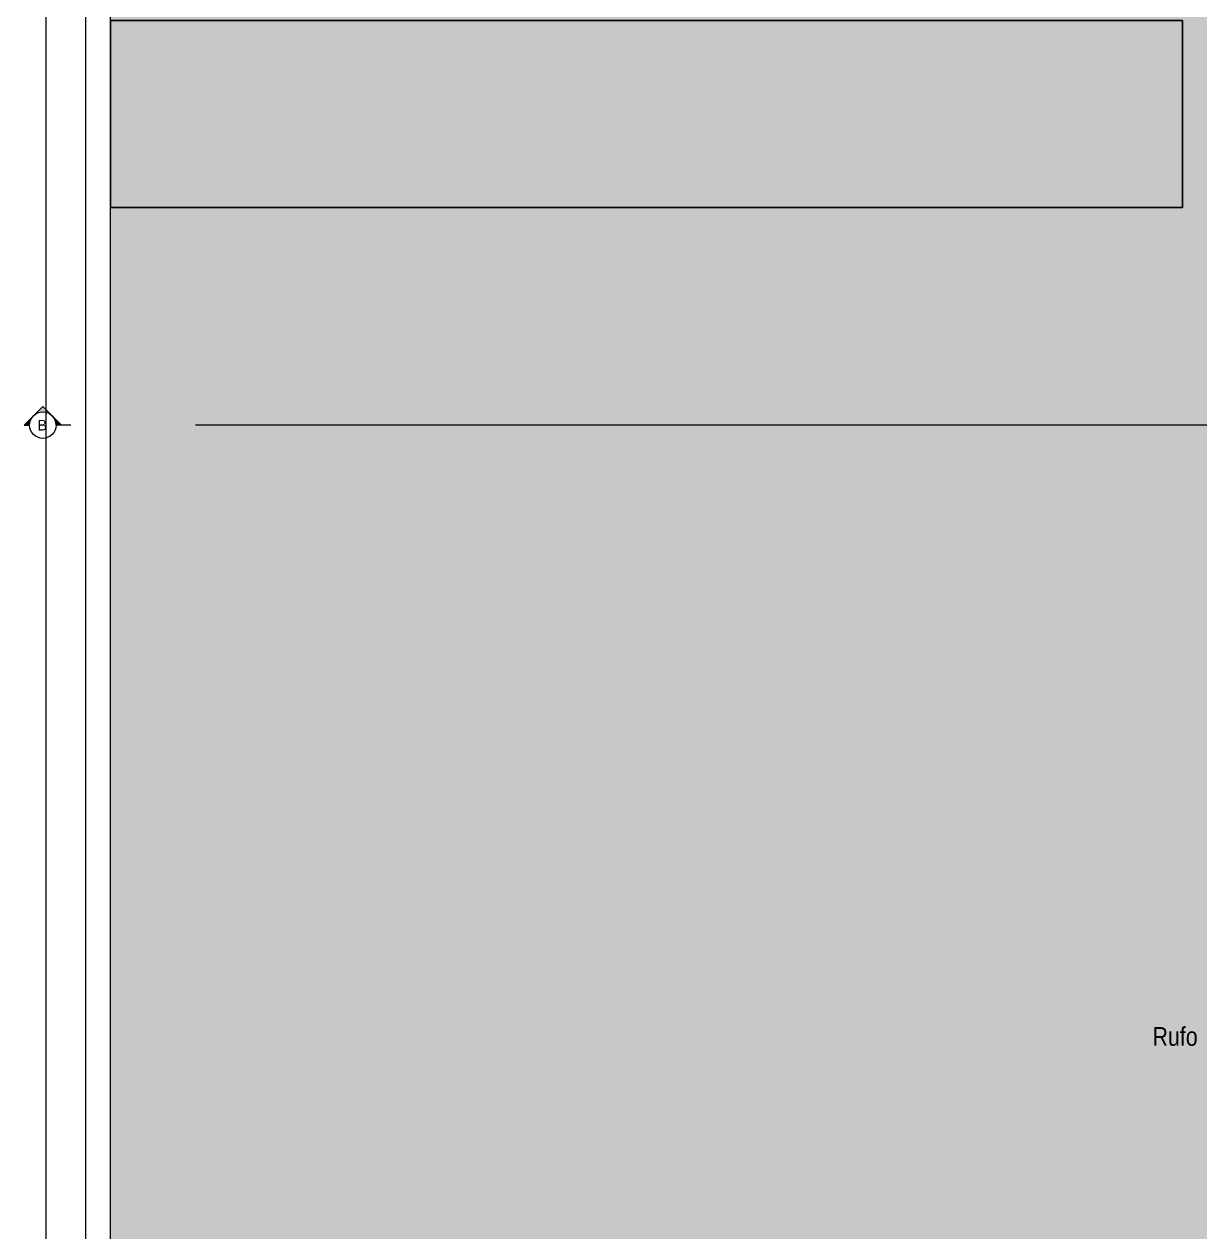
# Model space of a CAD drawing. Header units: metres. Extents: x -77 to -16.6, y -68.5 to -27.7.
# Drawn here: x -77.01 to -67.57, y -42.31 to -32.63 of the extents above; entities that cross this region are included whole.
import ezdxf

# ---------------------------------------------------------------- set-up
doc = ezdxf.new("R2010")
doc.units = ezdxf.units.M
doc.header["$MEASUREMENT"] = 0
doc.linetypes.add('Dot & Dashed', pattern=[0.012, 0.01, -0.001, 0, -0.001])
doc.linetypes.add('Wipeout_Contour', pattern=[1, 0, -1])
for name, color, linetype, lineweight in [('01_PLANTA COBERTURA_5_0_Caneta_No__7', 7, 'Continuous', 13), ('01_PLANTA COBERTURA_5_COBERTURA-LINHAS.EXEC_Caneta_No__241', 7, 'Continuous', 13), ('01_PLANTA COBERTURA_5_LAJES.EST_Caneta_No__241', 7, 'Continuous', 13), ('01_PLANTA COBERTURA_5_LAJES.EST_Caneta_No__98', 7, 'Continuous', 0), ('01_PLANTA COBERTURA_5_LAJES.EST_Caneta_No__99', 7, 'Continuous', 20), ('01_PLANTA COBERTURA_5_PAREDE CONSTRUIR_Caneta_No__241', 7, 'Continuous', 13), ('01_PLANTA COBERTURA_5_TERRENO.ARQ_Caneta_No__241', 7, 'Continuous', 13)]:
    doc.layers.add(name, color=color, linetype=linetype, lineweight=lineweight)
doc.layers.add('01_PLANTA COBERTURA_5_COTAS IMPLANTAÇÃO.EXEC_Caneta_No__25', color=7, linetype='Continuous', lineweight=13, true_color=0x982312)
doc.layers.add('01_PLANTA COBERTURA_5_LAJES.EST_Caneta_No__18', color=7, linetype='Continuous', lineweight=0, true_color=0xdfdfdf)
for name, color, linetype in [('01_PLANTA COBERTURA_5_LAJES.EST', 7, 'Continuous'), ('01_PLANTA COBERTURA_5_PAREDE CONSTRUIR', 7, 'Continuous'), ('01_PLANTA COBERTURA_5_TERRENO.ARQ', 7, 'Continuous')]:
    doc.layers.add(name, color=color, linetype=linetype)
doc.styles.add('GENERATED_STYLE_1', font='arial.ttf')
doc.styles.add('GENERATED_STYLE_2', font='ARIALN.TTF')

msp = doc.modelspace()

# ---------------------------------------------------------------- hatches: boundary and pattern name
at = {"layer": '01_PLANTA COBERTURA_5_LAJES.EST', "linetype": 'Continuous', "lineweight": 0, "true_color": 0x000000}
for points in [[(-76.9309, -35.7696, -0.414214), (-76.7809, -35.7696), (-76.8559, -35.6946)], [(-77.0059, -35.8446), (-76.9619, -35.8446, -0.198912), (-76.9309, -35.7696)], [(-76.7059, -35.8446), (-76.7809, -35.7696, -0.198912), (-76.7498, -35.8446)]]:
    msp.add_hatch(color=18, dxfattribs=at).paths.add_polyline_path(points)
at = {"layer": '01_PLANTA COBERTURA_5_LAJES.EST_Caneta_No__18', "linetype": 'Continuous', "lineweight": 0, "true_color": 0xdfdfdf}
h = msp.add_hatch(dxfattribs=at)
h.set_pattern_fill('Piso_Externo__0005', color=254, style=0, pattern_type=2)
h.set_pattern_definition([(45, (0, 0.6), (-0.1909188, 0.1909188), [0, -0.18, 0, -0.27]), (110, (0.6, 0.6), (0.253717, 0.09234544), [0, -0.132, 0, -0.228])])
h.paths.add_polyline_path([(-76.514, -65.1016), (-73.814, -65.1016, -0.414214), (-75.814, -67.1016), (-66.814, -67.1016, -0.414214), (-68.814, -65.1016), (-68.814, -62.301), (-68.814, -45.4002, -0.414214), (-66.514, -43.1002), (-65.914, -43.1002), (-65.914, -42.3002), (-66.514, -42.3002), (-66.514, -38.2041), (-65.114, -38.2041), (-65.114, -36.7038), (-66.514, -36.7038), (-66.514, -32.5997), (-65.114, -32.5997), (-56.714, -32.5997), (-53.814, -32.5997), (-44.014, -32.5997), (-44.014, -42.3002), (-53.814, -42.3002), (-53.814, -47.1002), (-44.014, -47.1002), (-44.014, -50.8516), (-45.6136, -50.8516), (-45.6136, -52.3506), (-44.014, -52.3506), (-44.014, -60.3006), (-48.9163, -60.3006), (-48.9163, -61.1006), (-44.3609, -61.1006), (-44.3609, -67.1016), (-44.014, -67.1016), (-41.514, -67.1016), (-41.514, -28.1016), (-41.714, -28.1016), (-41.714, -60.3006), (-43.014, -60.3006), (-43.014, -30.0016), (-66.514, -30.0016), (-66.514, -28.1016), (-76.514, -28.1016)])
h.paths.add_polyline_path([(-73.814, -45.1016), (-76.314, -45.1016), (-76.314, -43.0892), (-75.7984, -43.0908, -0.414214), (-73.8139, -45.0876)], flags=0)
h.paths.add_polyline_path([(-73.814, -45.5846, -0.009328), (-73.814, -45.6604)], flags=0)
h.paths.add_polyline_path([(-52.814, -46.3002), (-52.814, -43.1002), (-44.014, -43.1002), (-44.014, -46.3002)], flags=0)
h.paths.add_polyline_path([(-67.714, -34.1), (-76.314, -34.1), (-76.314, -32.5997), (-67.714, -32.5997)], flags=0)
at = {"layer": '01_PLANTA COBERTURA_5_TERRENO.ARQ', "linetype": 'Continuous', "lineweight": 0, "true_color": 0xc5d9be}
msp.add_hatch(color=9, dxfattribs=at).paths.add_polyline_path([(-76.314, -34.1), (-67.714, -34.1), (-67.714, -32.5997), (-76.314, -32.5997)])

# ---------------------------------------------------------------- linework, layer by layer
at = {"layer": '01_PLANTA COBERTURA_5_COTAS IMPLANTAÇÃO.EXEC_Caneta_No__25', "color": 24, "linetype": 'Continuous', "lineweight": 13, "ltscale": 1000, "true_color": 0x982312}
msp.add_line((-76.8293, -67.0891), (-76.8293, -28.1141), dxfattribs=at)
at = {"layer": '01_PLANTA COBERTURA_5_LAJES.EST_Caneta_No__241', "color": 7, "linetype": 'Continuous', "lineweight": 13, "ltscale": 1000, "flags": 128}
msp.add_lwpolyline([(-43.014, -60.3006), (-43.014, -30.0016), (-66.514, -30.0016), (-66.514, -28.1016), (-76.514, -28.1016), (-76.514, -65.1016)], dxfattribs=at)
msp.add_lwpolyline([(-67.714, -34.1), (-76.314, -34.1), (-76.314, -32.5997), (-67.714, -32.5997)], close=True, dxfattribs=at)
at = {"layer": '01_PLANTA COBERTURA_5_LAJES.EST_Caneta_No__98', "color": 7, "linetype": 'Continuous', "lineweight": 0, "ltscale": 1000, "flags": 128}
for points in [[(-76.9309, -35.7696, -0.414214), (-76.7809, -35.7696), (-76.8559, -35.6946)], [(-77.0059, -35.8446), (-76.9619, -35.8446, -0.198912), (-76.9309, -35.7696)], [(-76.7059, -35.8446), (-76.7498, -35.8446, 0.198912), (-76.7809, -35.7696)]]:
    msp.add_lwpolyline(points, format="xyb", close=True, dxfattribs=at)
at = {"layer": '01_PLANTA COBERTURA_5_LAJES.EST_Caneta_No__98', "color": 7, "linetype": 'Continuous', "lineweight": 0, "ltscale": 1000}
msp.add_circle((-76.8559, -35.8446), 0.1061, dxfattribs=at)
at = {"layer": '01_PLANTA COBERTURA_5_TERRENO.ARQ_Caneta_No__241', "color": 7, "linetype": 'Continuous', "lineweight": 13, "ltscale": 1000, "flags": 128}
msp.add_lwpolyline([(-76.314, -34.1), (-67.714, -34.1), (-67.714, -32.5997), (-76.314, -32.5997)], close=True, dxfattribs=at)

# ---------------------------------------------------------------- texts
at = {"layer": '01_PLANTA COBERTURA_5_0_Caneta_No__7', "color": 7, "linetype": 'Continuous', "lineweight": 13, "insert": (-76.8212, -35.8877), "char_height": 0.085, "attachment_point": 9, "style": 'GENERATED_STYLE_1'}
msp.add_mtext('\\A1;{\\pqr;\\pt0;\\fArial|b0|i0|c0|p0;\\W1.000000;B}', dxfattribs=at)
at = {"layer": '01_PLANTA COBERTURA_5_COBERTURA-LINHAS.EXEC_Caneta_No__241', "color": 7, "linetype": 'Continuous', "lineweight": 13, "insert": (-67.1973, -40.6709), "char_height": 0.15, "attachment_point": 3, "style": 'GENERATED_STYLE_2'}
msp.add_mtext('\\A1;{\\pqr;\\pt0,241;\\fArial Narrow|b0|i0|c0|p0;\\W1.000000;Rufo \\fArial Narrow|b0|i0|c0|p0;\\W1.000000;\\A1{\\H.66x;\\S^  ;}\\fArial Narrow|b0|i0|c0|p0;\\W1.000000;\\fArial Narrow|b0|i0|c0|p0;\\W1.000000;\\A1{\\H.66x;\\S^  ;}\\fArial Narrow|b0|i0|c0|p0;\\W1.000000;\\fArial Narrow|b0|i0|c0|p0;\\W1.000000;\\fArial Narrow|b0|i0|c0|p0;\\W1.000000;\\fArial Narrow|b0|i0|c0|p0;\\W1.000000;\\fArial Narrow|b0|i0|c0|p0;\\W1.000000;\\fArial Narrow|b0|i0|c0|p0;\\W1.000000;\\fArial Narrow|b0|i0|c0|p0;\\W1.000000;\\A1{\\H.66x;\\S^  ;}\\fArial Narrow|b0|i0|c0|p0;\\W1.000000;\\fArial Narrow|b0|i0|c0|p0;\\W1.000000;\\A1{\\H.66x;\\S^  ;}\\fArial Narrow|b0|i0|c0|p0;\\W1.000000;\\fArial Narrow|b0|i0|c0|p0;\\W1.000000;\\fArial Narrow|b0|i0|c0|p0;\\W1.000000;\\fArial Narrow|b0|i0|c0|p0;\\W1.000000;\\fArial Narrow|b0|i0|c0|p0;\\W1.000000;\\fArial Narrow|b0|i0|c0|p0;\\W1.000000;\\fArial Narrow|b0|i0|c0|p0;\\W1.000000;\\A1{\\H.66x;\\S^  ;}\\fArial Narrow|b0|i0|c0|p0;\\W1.000000;\\fArial Narrow|b0|i0|c0|p0;\\W1.000000;\\A1{\\H.66x;\\S^  ;}\\fArial Narrow|b0|i0|c0|p0;\\W1.000000;\\fArial Narrow|b0|i0|c0|p0;\\W1.000000;\\fArial Narrow|b0|i0|c0|p0;\\W1.000000;\\fArial Narrow|b0|i0|c0|p0;\\W1.000000;\\fArial Narrow|b0|i0|c0|p0;\\W1.000000;\\fArial Narrow|b0|i0|c0|p0;\\W1.000000;\\fArial Narrow|b0|i0|c0|p0;\\W1.000000;\\A1{\\H.66x;\\S^  ;}\\fArial Narrow|b0|i0|c0|p0;\\W1.000000;\\fArial Narrow|b0|i0|c0|p0;\\W1.000000;\\A1{\\H.66x;\\S^  ;}\\fArial Narrow|b0|i0|c0|p0;\\W1.000000;\\fArial Narrow|b0|i0|c0|p0;\\W1.000000;\\fArial Narrow|b0|i0|c0|p0;\\W1.000000;\\fArial Narrow|b0|i0|c0|p0;\\W1.000000;\\fArial Narrow|b0|i0|c0|p0;\\W1.000000;\\fArial Narrow|b0|i0|c0|p0;\\W1.000000;\\fArial Narrow|b0|i0|c0|p0;\\W1.000000;\\A1{\\H.66x;\\S^  ;}\\fArial Narrow|b0|i0|c0|p0;\\W1.000000;\\fArial Narrow|b0|i0|c0|p0;\\W1.000000;\\A1{\\H.66x;\\S^  ;}\\fArial Narrow|b0|i0|c0|p0;\\W1.000000;\\fArial Narrow|b0|i0|c0|p0;\\W1.000000;\\fArial Narrow|b0|i0|c0|p0;\\W1.000000;\\fArial Narrow|b0|i0|c0|p0;\\W1.000000;\\fArial Narrow|b0|i0|c0|p0;\\W1.000000;\\fArial Narrow|b0|i0|c0|p0;\\W1.000000;\\fArial Narrow|b0|i0|c0|p0;\\W1.000000;\\A1{\\H.66x;\\S^  ;}\\fArial Narrow|b0|i0|c0|p0;\\W1.000000;}', dxfattribs=at)

# ---------------------------------------------------------------- next in the draw order: wipeouts: each hides what was drawn before it
at = {"color": 254, "linetype": 'Wipeout_Contour', "lineweight": 0, "ltscale": 366.349934}
msp.add_wipeout([(-76.514, -28.1316), (-76.514, -67.1016), (-76.484, -67.1016), (-76.484, -28.1316)], dxfattribs=at).dxf.layer = '01_PLANTA COBERTURA_5_PAREDE CONSTRUIR'
at = {"color": 254, "linetype": 'Wipeout_Contour', "lineweight": 0, "ltscale": 365.893488}
msp.add_wipeout([(-76.344, -28.3016), (-76.344, -67.1016), (-76.314, -67.1016), (-76.314, -28.3016)], dxfattribs=at).dxf.layer = '01_PLANTA COBERTURA_5_PAREDE CONSTRUIR'

# ---------------------------------------------------------------- next in the draw order: wipeouts: each hides what was drawn before it
at = {"color": 254, "linetype": 'Wipeout_Contour', "lineweight": 0, "ltscale": 366.159426}
msp.add_wipeout([(-76.484, -28.2716), (-76.484, -67.1016), (-76.344, -67.1016), (-76.344, -28.2716)], dxfattribs=at).dxf.layer = '01_PLANTA COBERTURA_5_PAREDE CONSTRUIR'

# ---------------------------------------------------------------- next in the draw order: linework, layer by layer
at = {"layer": '01_PLANTA COBERTURA_5_LAJES.EST_Caneta_No__99', "color": 7, "linetype": 'Dot & Dashed', "lineweight": 20, "ltscale": 1000}
msp.add_line((-41.4312, -35.8446), (-76.7059, -35.8446), dxfattribs=at)
at = {"layer": '01_PLANTA COBERTURA_5_PAREDE CONSTRUIR_Caneta_No__241', "color": 7, "linetype": 'Continuous', "lineweight": 13, "ltscale": 1000, "flags": 128}
for points in [[(-76.514, -28.1316), (-76.514, -67.1016)], [(-76.314, -67.1016), (-76.314, -28.3016)]]:
    msp.add_lwpolyline(points, dxfattribs=at)

doc.saveas('drawing.dxf')
